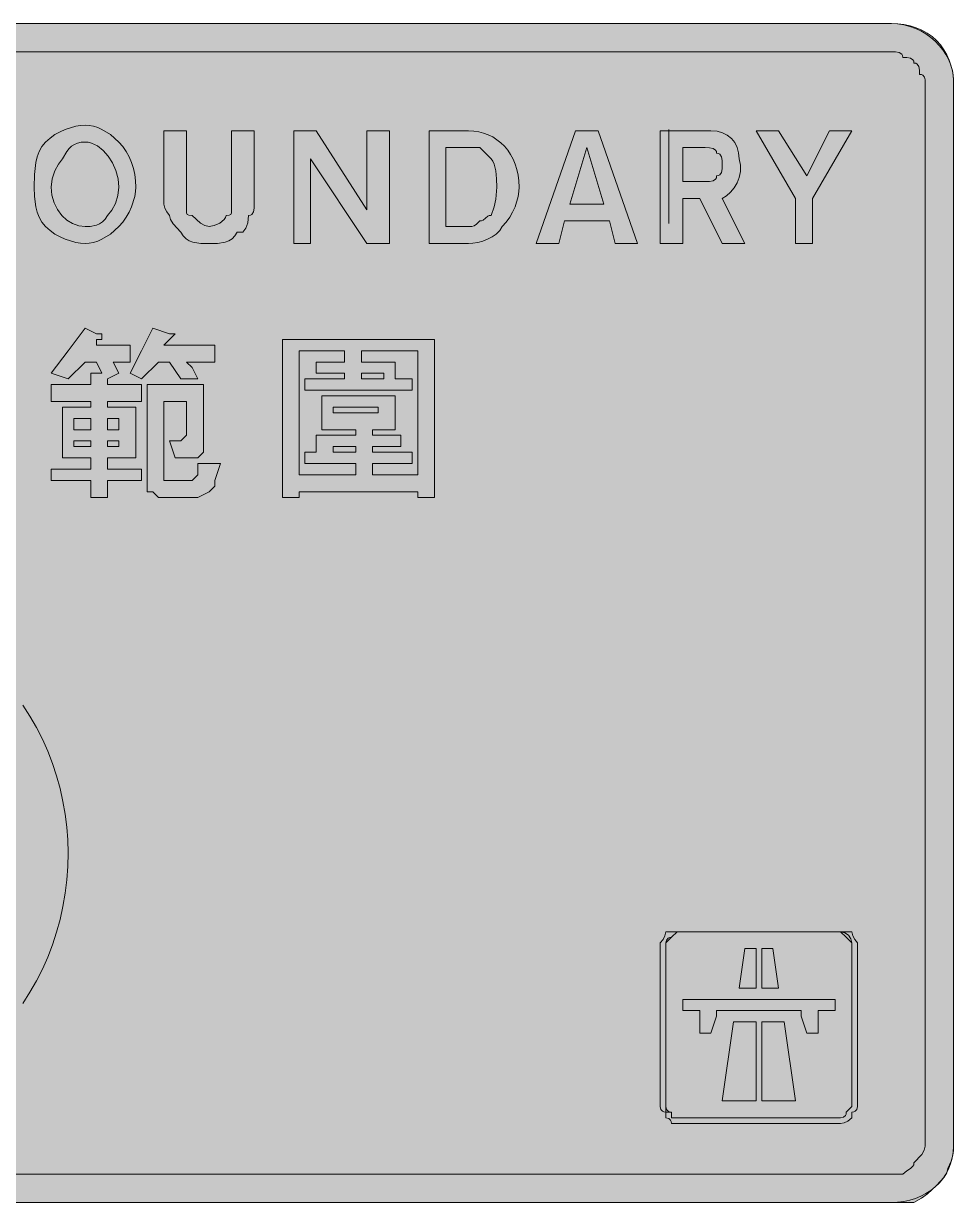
# Model space of a CAD drawing. Header units: metres. Extents: x 38 to 529, y 10 to 261.
# Drawn here: x 331.2 to 529, y 10.1 to 260.9 of the extents above; entities that cross this region are included whole.
import ezdxf

# ---------------------------------------------------------------- set-up
doc = ezdxf.new("R2010")
doc.units = ezdxf.units.M
for name, color, linetype, true_color in [('FILL_BLUE_0000FF', 7, 'Continuous', 0x0000ff), ('FILL_RED_FF0000', 7, 'Continuous', 0xff0000), ('FILL_WHITE_FFFFFF', 7, 'Continuous', 0xffffff), ('STROKE_BLUE_0000FF', 7, 'Continuous', 0x0000ff), ('STROKE_WHITE_FFFFFF', 7, 'Continuous', 0xffffff)]:
    doc.layers.add(name, color=color, linetype=linetype, true_color=true_color)

msp = doc.modelspace()

# ---------------------------------------------------------------- hatches: boundary and pattern name
at = {"layer": 'FILL_BLUE_0000FF', "true_color": 0x0000ff}
h = msp.add_hatch(color=7, dxfattribs=at)
h.dxf.hatch_style = 1
h.paths.add_polyline_path([(515.85, 254.88), (516.73, 254.86), (517.5, 254.73), (518.04, 254.37), (518.2, 254.08), (518.25, 253.68), (519.13, 253.66), (519.9, 253.53), (520.44, 253.17), (520.6, 252.88), (520.65, 252.48), (521.05, 252.43), (521.34, 252.27), (521.7, 251.73), (521.83, 250.96), (521.85, 250.08), (522.25, 250.03), (522.54, 249.89), (522.9, 249.48), (523.05, 248.88), (523.05, 22.08), (522.84, 21.18), (522.3, 20.28), (520.65, 18.48), (520.6, 18.08), (520.44, 17.77), (519.9, 17.28), (519.13, 16.79), (518.25, 16.08), (515.85, 16.08), (50.25, 16.08), (49.35, 16.29), (48.45, 16.83), (46.65, 18.48), (46.25, 18.53), (45.94, 18.67), (45.45, 19.08), (44.96, 19.49), (44.65, 19.63), (44.25, 19.68), (44.25, 22.08), (44.25, 248.88), (44.36, 249.83), (44.68, 250.83), (45.2, 251.83), (45.9, 252.78), (46.77, 253.61), (47.79, 254.28), (48.96, 254.72), (50.25, 254.88), (515.85, 254.88)])
at = {"layer": 'FILL_RED_FF0000', "true_color": 0xff0000}
h = msp.add_hatch(color=7, dxfattribs=at)
h.dxf.hatch_style = 1
h.paths.add_polyline_path([(340.58, 81.57), (340.37, 78.69), (340.03, 75.85), (339.54, 73.04), (338.93, 70.28), (338.18, 67.56), (337.31, 64.9), (336.3, 62.28), (335.17, 59.72), (333.91, 57.22), (332.53, 54.79), (331.03, 52.42), (329.41, 50.12), (327.67, 47.89), (325.82, 45.75), (323.85, 43.68), (321.78, 41.71), (319.64, 39.86), (317.41, 38.12), (315.11, 36.5), (312.74, 35), (310.31, 33.62), (307.81, 32.36), (305.25, 31.23), (302.63, 30.22), (299.97, 29.35), (297.25, 28.6), (294.49, 27.99), (291.68, 27.5), (288.84, 27.16), (285.96, 26.95), (283.05, 26.88), (280.35, 26.95), (277.66, 27.16), (274.97, 27.5), (272.31, 27.99), (269.66, 28.6), (267.04, 29.35), (264.45, 30.22), (261.9, 31.23), (259.39, 32.36), (256.93, 33.62), (254.52, 35), (252.17, 36.5), (249.88, 38.12), (247.66, 39.86), (245.52, 41.71), (243.45, 43.68), (241.48, 45.75), (239.63, 47.89), (237.89, 50.12), (236.27, 52.42), (234.77, 54.79), (233.39, 57.22), (232.13, 59.72), (231, 62.28), (229.99, 64.9), (229.12, 67.56), (228.37, 70.28), (227.76, 73.04), (227.27, 75.85), (226.93, 78.69), (226.72, 81.57), (226.65, 84.48), (226.72, 87.19), (226.93, 89.92), (227.27, 92.66), (227.76, 95.39), (228.37, 98.11), (229.12, 100.81), (229.99, 103.47), (231, 106.08), (232.13, 108.64), (233.39, 111.13), (234.77, 113.54), (236.27, 115.87), (237.89, 118.09), (239.63, 120.21), (241.48, 122.21), (243.45, 124.08), (245.52, 126.05), (247.66, 127.9), (249.88, 129.64), (252.17, 131.26), (254.52, 132.76), (256.93, 134.14), (259.39, 135.4), (261.9, 136.53), (264.45, 137.54), (267.04, 138.41), (269.66, 139.16), (272.31, 139.77), (274.97, 140.26), (277.66, 140.6), (280.35, 140.81), (283.05, 140.88), (285.96, 140.81), (288.84, 140.6), (291.68, 140.26), (294.49, 139.77), (297.25, 139.16), (299.97, 138.41), (302.63, 137.54), (305.25, 136.53), (307.81, 135.4), (310.31, 134.14), (312.74, 132.76), (315.11, 131.26), (317.41, 129.64), (319.64, 127.9), (321.78, 126.05), (323.85, 124.08), (325.82, 122.21), (327.67, 120.21), (329.41, 118.09), (331.03, 115.87), (332.53, 113.54), (333.91, 111.13), (335.17, 108.64), (336.3, 106.08), (337.31, 103.47), (338.18, 100.81), (338.93, 98.11), (339.54, 95.39), (340.03, 92.66), (340.37, 89.92), (340.58, 87.19), (340.65, 84.48), (340.58, 81.57)])
h = msp.add_hatch(color=7, dxfattribs=at)
h.dxf.hatch_style = 1
h.paths.add_polyline_path([(507.45, 67.68), (507.64, 66.8), (508.05, 66.03), (508.65, 65.28), (508.65, 30.48), (508.5, 29.88), (508.14, 29.47), (507.85, 29.33), (507.45, 29.28), (507.45, 28.08), (506.57, 27.39), (505.8, 27.03), (505.05, 26.88), (470.25, 26.88), (469.05, 26.88), (469, 27.28), (468.86, 27.57), (468.45, 27.93), (467.85, 28.08), (467.85, 29.28), (467.45, 29.33), (467.16, 29.47), (466.8, 29.88), (466.65, 30.48), (466.65, 65.28), (467.25, 66.03), (467.66, 66.8), (467.85, 67.68), (470.25, 67.68), (469.05, 66.48), (467.85, 65.28), (467.85, 30.48), (468, 29.88), (468.36, 29.47), (468.65, 29.33), (469.05, 29.28), (469.05, 28.08), (470.25, 28.08), (505.05, 28.08), (505.65, 28.23), (506.06, 28.59), (506.2, 28.88), (506.25, 29.28), (507.45, 30.48), (507.45, 65.28), (507.24, 66.16), (506.7, 66.93), (505.93, 67.47), (505.05, 67.68), (506.25, 67.68), (507.45, 67.68)])
h = msp.add_hatch(color=7, dxfattribs=at)
h.dxf.hatch_style = 1
h.paths.add_polyline_path([(483.45, 55.68), (484.65, 64.08), (487.05, 64.08), (487.05, 55.68), (483.45, 55.68)])
h = msp.add_hatch(color=7, dxfattribs=at)
h.dxf.hatch_style = 1
h.paths.add_polyline_path([(488.25, 64.08), (490.65, 64.08), (491.85, 55.68), (488.25, 55.68), (488.25, 64.08)])
h = msp.add_hatch(color=7, dxfattribs=at)
h.dxf.hatch_style = 1
h.paths.add_polyline_path([(503.85, 50.88), (501.45, 50.88), (500.25, 50.88), (500.25, 49.68), (500.25, 46.08), (497.85, 46.08), (496.65, 49.68), (496.65, 50.88), (495.45, 50.88), (479.85, 50.88), (478.65, 50.88), (478.65, 49.68), (477.45, 46.08), (475.05, 46.08), (475.05, 49.68), (475.05, 50.88), (473.85, 50.88), (471.45, 50.88), (471.45, 53.28), (503.85, 53.28), (503.85, 50.88)])
h = msp.add_hatch(color=7, dxfattribs=at)
h.dxf.hatch_style = 1
h.paths.add_polyline_path([(487.05, 48.48), (487.05, 31.68), (479.85, 31.68), (482.25, 48.48), (487.05, 48.48)])
h = msp.add_hatch(color=7, dxfattribs=at)
h.dxf.hatch_style = 1
h.paths.add_polyline_path([(495.45, 31.68), (488.25, 31.68), (488.25, 48.48), (493.05, 48.48), (495.45, 31.68)])
at = {"layer": 'FILL_WHITE_FFFFFF', "true_color": 0xffffff}
h = msp.add_hatch(color=7, dxfattribs=at)
h.dxf.hatch_style = 1
h.paths.add_polyline_path([(515.85, 260.88), (517.2, 260.82), (518.53, 260.65), (519.84, 260.37), (521.1, 259.98), (522.31, 259.47), (523.44, 258.86), (524.5, 258.12), (525.45, 257.28), (526.29, 256.33), (527.03, 255.29), (527.64, 254.2), (528.15, 253.08), (528.83, 250.87), (528.99, 249.83), (529.05, 248.88), (529.05, 22.08), (529.03, 21.16), (528.9, 20.13), (528.54, 18.87), (527.85, 17.28), (527.64, 16.38), (527.1, 15.48), (525.45, 13.68), (523.5, 11.88), (522.24, 10.98), (520.65, 10.08), (515.85, 10.08), (50.25, 10.08), (49.3, 10.14), (48.26, 10.3), (46.05, 10.98), (44.93, 11.49), (43.84, 12.11), (42.8, 12.84), (41.85, 13.68), (38.25, 17.28), (38.25, 22.08), (38.25, 248.88), (38.31, 249.83), (38.48, 250.87), (39.15, 253.08), (39.66, 254.2), (40.28, 255.29), (41.01, 256.33), (41.85, 257.28), (42.8, 258.12), (43.84, 258.86), (44.93, 259.47), (46.05, 259.98), (48.26, 260.65), (49.3, 260.82), (50.25, 260.88), (515.85, 260.88)])
h = msp.add_hatch(color=7, dxfattribs=at)
h.dxf.hatch_style = 1
h.paths.add_polyline_path([(346.05, 239.06), (346.95, 238.77), (347.85, 238.38), (349.65, 237.26), (351.45, 235.68), (352.29, 234.73), (353.03, 233.67), (353.64, 232.54), (354.15, 231.33), (354.54, 230.07), (354.83, 228.76), (354.99, 227.43), (355.05, 226.08), (354.99, 225.13), (354.83, 224.09), (354.15, 221.88), (353.64, 220.76), (353.03, 219.67), (352.29, 218.63), (351.45, 217.68), (349.65, 216.11), (347.85, 214.98), (346.95, 214.59), (346.05, 214.31), (345.15, 214.14), (344.25, 214.08), (343.3, 214.14), (342.26, 214.31), (340.05, 214.98), (338.93, 215.49), (337.84, 216.11), (336.8, 216.84), (335.85, 217.68), (335.06, 218.63), (334.46, 219.67), (334.04, 220.76), (333.75, 221.88), (333.49, 224.09), (333.45, 226.08), (333.49, 228.76), (333.75, 231.33), (334.04, 232.54), (334.46, 233.67), (335.06, 234.73), (335.85, 235.68), (336.8, 236.52), (337.84, 237.26), (338.93, 237.87), (340.05, 238.38), (342.26, 239.06), (343.3, 239.22), (344.25, 239.28), (345.15, 239.22), (346.05, 239.06)])
h.paths.add_polyline_path([(342.66, 235.45), (341.99, 235.17), (341.4, 234.78), (340.86, 234.27), (340.37, 233.65), (339.45, 232.08), (338.57, 230.97), (337.8, 229.53), (337.26, 227.86), (337.05, 226.08), (337.21, 224.34), (337.67, 222.74), (338.38, 221.31), (339.3, 220.08), (340.39, 219.07), (341.61, 218.32), (342.91, 217.84), (344.25, 217.68), (345.34, 217.72), (346.65, 217.98), (347.32, 218.27), (347.96, 218.69), (348.55, 219.29), (349.05, 220.08), (349.93, 221.19), (350.7, 222.63), (351.24, 224.3), (351.45, 226.08), (351.29, 227.87), (350.83, 229.61), (350.12, 231.23), (349.2, 232.68), (348.11, 233.91), (346.89, 234.85), (345.59, 235.46), (344.92, 235.62), (344.25, 235.68), (343.4, 235.62), (342.66, 235.45)], flags=16)
h = msp.add_hatch(color=7, dxfattribs=at)
h.dxf.hatch_style = 1
h.paths.add_polyline_path([(365.85, 222.48), (365.85, 221.28), (365.87, 220.59), (366, 220.23), (366.36, 220.1), (367.05, 220.08), (368.85, 218.43), (369.75, 217.89), (370.65, 217.68), (371.72, 217.89), (372.9, 218.43), (373.86, 219.2), (374.14, 219.63), (374.25, 220.08), (374.94, 220.1), (375.3, 220.23), (375.43, 220.59), (375.45, 221.28), (375.45, 222.48), (375.45, 238.08), (380.25, 238.08), (380.25, 222.48), (380.23, 221.6), (380.1, 220.83), (379.74, 220.29), (379.45, 220.13), (379.05, 220.08), (378.86, 218.5), (378.45, 217.38), (377.85, 216.48), (376.65, 216.48), (376.15, 215.69), (375.54, 215.09), (374.86, 214.67), (374.1, 214.38), (372.43, 214.12), (370.65, 214.08), (368.87, 214.12), (367.2, 214.38), (366.44, 214.67), (365.76, 215.09), (365.15, 215.69), (364.65, 216.48), (363, 218.28), (362.46, 219.18), (362.25, 220.08), (361.65, 220.83), (361.24, 221.6), (361.05, 222.48), (361.05, 238.08), (365.85, 238.08), (365.85, 222.48)])
h = msp.add_hatch(color=7, dxfattribs=at)
h.dxf.hatch_style = 1
h.paths.add_polyline_path([(392.25, 232.08), (392.25, 214.08), (388.65, 214.08), (388.65, 238.08), (393.45, 238.08), (404.25, 221.28), (404.25, 238.08), (409.05, 238.08), (409.05, 214.08), (404.25, 214.08), (392.25, 232.08)])
h = msp.add_hatch(color=7, dxfattribs=at)
h.dxf.hatch_style = 1
h.paths.add_polyline_path([(428.04, 237.86), (429.07, 237.59), (430.07, 237.22), (431.01, 236.75), (431.9, 236.18), (432.73, 235.52), (433.5, 234.78), (434.2, 233.95), (434.81, 233.04), (435.35, 232.05), (435.81, 230.99), (436.17, 229.86), (436.43, 228.66), (436.59, 227.4), (436.65, 226.08), (436.59, 225.13), (436.42, 224.09), (435.75, 221.88), (435.24, 220.76), (434.63, 219.67), (433.89, 218.63), (433.05, 217.68), (432.49, 216.84), (431.76, 216.11), (430.88, 215.49), (429.9, 214.98), (428.87, 214.59), (427.82, 214.31), (426.8, 214.14), (425.85, 214.08), (417.45, 214.08), (417.45, 238.08), (425.85, 238.08), (426.96, 238.02), (428.04, 237.86)])
h.paths.add_polyline_path([(421.05, 217.68), (425.85, 217.68), (426.56, 217.7), (427.05, 217.83), (427.54, 218.19), (428.25, 218.88), (428.65, 218.93), (428.96, 219.07), (429.45, 219.48), (429.94, 219.89), (430.25, 220.03), (430.65, 220.08), (431.34, 221.86), (431.7, 223.53), (431.85, 226.08), (431.83, 227.86), (431.7, 229.53), (431.34, 230.97), (431.05, 231.58), (430.65, 232.08), (428.25, 234.48), (425.85, 234.48), (421.05, 234.48), (421.05, 217.68)], flags=16)
h = msp.add_hatch(color=7, dxfattribs=at)
h.dxf.hatch_style = 1
h.paths.add_polyline_path([(461.85, 214.08), (457.05, 214.08), (455.85, 218.88), (446.25, 218.88), (445.05, 214.08), (440.25, 214.08), (448.65, 238.08), (453.45, 238.08), (461.85, 214.08)])
h.paths.add_polyline_path([(447.45, 222.48), (454.65, 222.48), (451.05, 234.48), (447.45, 222.48)], flags=16)
h = msp.add_hatch(color=7, dxfattribs=at)
h.dxf.hatch_style = 1
h.paths.add_polyline_path([(477.45, 238.08), (478.74, 237.97), (479.91, 237.65), (480.93, 237.13), (481.8, 236.43), (482.5, 235.56), (483.02, 234.54), (483.34, 233.37), (483.45, 232.08), (483.74, 230.73), (483.73, 229.42), (483.47, 228.16), (483, 226.98), (482.36, 225.92), (481.59, 224.99), (480.74, 224.24), (479.85, 223.68), (484.65, 214.08), (479.85, 214.08), (475.05, 223.68), (471.45, 223.68), (471.45, 214.08), (466.65, 214.08), (466.65, 238.08), (477.45, 238.08)])
h.paths.add_polyline_path([(477.13, 227.3), (477.9, 227.43), (478.44, 227.79), (478.6, 228.08), (478.65, 228.48), (479.05, 228.53), (479.34, 228.69), (479.7, 229.23), (479.83, 230), (479.85, 230.88), (479.83, 231.76), (479.7, 232.53), (479.34, 233.07), (479.05, 233.23), (478.65, 233.28), (478.6, 233.68), (478.44, 233.97), (477.9, 234.33), (477.13, 234.46), (476.25, 234.48), (471.45, 234.48), (471.45, 227.28), (476.25, 227.28), (477.13, 227.3)], flags=16)
h = msp.add_hatch(color=7, dxfattribs=at)
h.dxf.hatch_style = 1
h.paths.add_polyline_path([(491.85, 238.08), (497.85, 228.48), (502.65, 238.08), (507.45, 238.08), (499.05, 223.68), (499.05, 214.08), (495.45, 214.08), (495.45, 223.68), (487.05, 238.08), (491.85, 238.08)])
h = msp.add_hatch(color=7, dxfattribs=at)
h.dxf.hatch_style = 1
h.paths.add_polyline_path([(347.85, 193.68), (346.65, 193.68), (346.65, 192.48), (353.85, 192.48), (353.85, 188.88), (350.25, 188.88), (351.45, 186.48), (349.05, 185.28), (349.05, 184.08), (356.25, 184.08), (356.25, 180.48), (349.05, 180.48), (349.05, 179.28), (355.05, 179.28), (355.05, 168.48), (349.05, 168.48), (349.05, 166.08), (356.25, 166.08), (356.25, 163.68), (349.05, 163.68), (349.05, 160.08), (345.45, 160.08), (345.45, 163.68), (337.05, 163.68), (337.05, 166.08), (345.45, 166.08), (345.45, 168.48), (339.45, 168.48), (339.45, 179.28), (345.45, 179.28), (345.45, 180.48), (337.05, 180.48), (337.05, 184.08), (345.45, 184.08), (345.45, 186.48), (347.85, 186.48), (346.65, 188.88), (344.25, 188.88), (340.65, 185.28), (337.05, 186.48), (340.65, 191.28), (344.25, 196.08), (346.65, 194.88), (347.85, 194.88), (347.85, 193.68)])
h.paths.add_polyline_path([(351.45, 170.88), (351.45, 172.08), (349.05, 172.08), (349.05, 170.88), (351.45, 170.88)], flags=16)
h.paths.add_polyline_path([(341.85, 170.88), (345.45, 170.88), (345.45, 172.08), (341.85, 172.08), (341.85, 170.88)], flags=16)
h.paths.add_polyline_path([(349.05, 176.88), (349.05, 174.48), (351.45, 174.48), (351.45, 176.88), (349.05, 176.88)], flags=16)
h.paths.add_polyline_path([(345.45, 176.88), (341.85, 176.88), (341.85, 174.48), (345.45, 174.48), (345.45, 176.88)], flags=16)
h = msp.add_hatch(color=7, dxfattribs=at)
h.dxf.hatch_style = 1
h.paths.add_polyline_path([(356.25, 191.28), (358.65, 196.08), (362.25, 194.88), (363.45, 194.88), (362.25, 193.68), (361.05, 192.48), (371.85, 192.48), (371.85, 188.88), (365.85, 188.88), (367.05, 187.68), (368.25, 185.28), (364.65, 185.28), (362.25, 188.88), (359.85, 188.88), (356.25, 185.28), (353.85, 186.48), (356.25, 191.28)])
h = msp.add_hatch(color=7, dxfattribs=at)
h.dxf.hatch_style = 1
h.paths.add_polyline_path([(415.05, 161.28), (389.85, 161.28), (389.85, 160.08), (386.25, 160.08), (386.25, 193.68), (418.65, 193.68), (418.65, 160.08), (415.05, 160.08), (415.05, 161.28)])
h.paths.add_polyline_path([(401.85, 169.68), (401.85, 170.88), (397.05, 170.88), (397.05, 169.68), (401.85, 169.68)], flags=16)
h.paths.add_polyline_path([(403.05, 185.28), (407.85, 185.28), (407.85, 186.48), (403.05, 186.48), (403.05, 185.28)], flags=16)
h.paths.add_polyline_path([(397.05, 179.28), (397.05, 178.08), (406.65, 178.08), (406.65, 179.28), (397.05, 179.28)], flags=16)
h.paths.add_polyline_path([(389.85, 164.88), (401.85, 164.88), (401.85, 167.28), (391.05, 167.28), (391.05, 169.68), (393.45, 169.68), (393.45, 173.28), (401.85, 173.28), (401.85, 174.48), (394.65, 174.48), (394.65, 181.68), (410.25, 181.68), (410.25, 174.48), (405.45, 174.48), (405.45, 173.28), (411.45, 173.28), (411.45, 170.88), (405.45, 170.88), (405.45, 169.68), (413.85, 169.68), (413.85, 167.28), (405.45, 167.28), (405.45, 164.88), (415.05, 164.88), (415.05, 191.28), (403.05, 191.28), (403.05, 188.88), (410.25, 188.88), (410.25, 185.28), (413.85, 185.28), (413.85, 182.88), (391.05, 182.88), (391.05, 185.28), (399.45, 185.28), (399.45, 186.48), (393.45, 186.48), (393.45, 188.88), (399.45, 188.88), (399.45, 191.28), (389.85, 191.28), (389.85, 164.88)], flags=16)
h = msp.add_hatch(color=7, dxfattribs=at)
h.dxf.hatch_style = 1
h.paths.add_polyline_path([(369.45, 184.08), (369.45, 173.28), (369.45, 170.88), (369.45, 169.68), (368.25, 168.48), (365.85, 168.48), (363.45, 168.48), (362.25, 172.08), (364.65, 172.08), (365.85, 173.28), (365.85, 180.48), (361.05, 180.48), (361.05, 164.88), (361.05, 163.68), (362.25, 163.68), (365.85, 163.68), (367.05, 163.68), (368.25, 164.88), (368.25, 166.08), (368.25, 167.28), (373.05, 167.28), (371.85, 163.68), (371.85, 162.48), (370.65, 161.28), (368.25, 160.08), (362.25, 160.08), (359.85, 160.08), (358.65, 161.28), (357.45, 161.28), (357.45, 163.68), (357.45, 184.08), (369.45, 184.08)])
h = msp.add_hatch(color=7, dxfattribs=at)
h.dxf.hatch_style = 1
h.paths.add_polyline_path([(505.05, 67.68), (506.25, 66.48), (507.45, 65.28), (507.45, 30.48), (506.25, 29.28), (506.2, 28.88), (506.06, 28.59), (505.65, 28.23), (505.05, 28.08), (470.25, 28.08), (469.05, 28.08), (469.05, 29.28), (467.85, 29.28), (467.85, 30.48), (467.85, 65.28), (468, 65.88), (468.36, 66.29), (468.65, 66.43), (469.05, 66.48), (470.25, 67.68), (505.05, 67.68)])

# ---------------------------------------------------------------- linework, layer by layer
at = {"layer": 'FILL_BLUE_0000FF', "lineweight": 0, "true_color": 0x0000ff}
msp.add_lwpolyline([(50.25, 254.88), (515.85, 254.88), (516.73, 254.86), (517.5, 254.73), (518.04, 254.37), (518.2, 254.08), (518.25, 253.68), (519.13, 253.66), (519.9, 253.53), (520.44, 253.17), (520.6, 252.88), (520.65, 252.48), (521.05, 252.43), (521.34, 252.27), (521.7, 251.73), (521.83, 250.96), (521.85, 250.08), (522.25, 250.03), (522.54, 249.89), (522.9, 249.48), (523.05, 248.88), (523.05, 22.08), (522.84, 21.18), (522.3, 20.28), (520.65, 18.48), (520.6, 18.08), (520.44, 17.77), (519.9, 17.28), (519.13, 16.79), (518.25, 16.08), (515.85, 16.08), (50.25, 16.08)], dxfattribs=at)
at = {"layer": 'FILL_RED_FF0000', "lineweight": 0, "true_color": 0xff0000}
msp.add_lwpolyline([(331.03, 115.87), (332.53, 113.54), (333.91, 111.13), (335.17, 108.64), (336.3, 106.08), (337.31, 103.47), (338.18, 100.81), (338.93, 98.11), (339.54, 95.39), (340.03, 92.66), (340.37, 89.92), (340.58, 87.19), (340.65, 84.48), (340.58, 81.57), (340.37, 78.69), (340.03, 75.85), (339.54, 73.04), (338.93, 70.28), (338.18, 67.56), (337.31, 64.9), (336.3, 62.28), (335.17, 59.72), (333.91, 57.22), (332.53, 54.79), (331.03, 52.42)], dxfattribs=at)
for points in [[(507.45, 67.68), (507.64, 66.8), (508.05, 66.03), (508.65, 65.28), (508.65, 30.48), (508.5, 29.88), (508.14, 29.47), (507.85, 29.33), (507.45, 29.28), (507.45, 28.08), (506.57, 27.39), (505.8, 27.03), (505.05, 26.88), (470.25, 26.88), (469.05, 26.88), (469, 27.28), (468.86, 27.57), (468.45, 27.93), (467.85, 28.08), (467.85, 29.28), (467.45, 29.33), (467.16, 29.47), (466.8, 29.88), (466.65, 30.48), (466.65, 65.28), (467.25, 66.03), (467.66, 66.8), (467.85, 67.68), (470.25, 67.68), (469.05, 66.48), (467.85, 65.28), (467.85, 30.48), (468, 29.88), (468.36, 29.47), (468.65, 29.33), (469.05, 29.28), (469.05, 28.08), (470.25, 28.08), (505.05, 28.08), (505.65, 28.23), (506.06, 28.59), (506.2, 28.88), (506.25, 29.28), (507.45, 30.48), (507.45, 65.28), (507.24, 66.16), (506.7, 66.93), (505.93, 67.47), (505.05, 67.68), (506.25, 67.68)], [(483.45, 55.68), (484.65, 64.08), (487.05, 64.08), (487.05, 55.68)], [(488.25, 64.08), (490.65, 64.08), (491.85, 55.68), (488.25, 55.68)], [(503.85, 50.88), (501.45, 50.88), (500.25, 50.88), (500.25, 49.68), (500.25, 46.08), (497.85, 46.08), (496.65, 49.68), (496.65, 50.88), (495.45, 50.88), (479.85, 50.88), (478.65, 50.88), (478.65, 49.68), (477.45, 46.08), (475.05, 46.08), (475.05, 49.68), (475.05, 50.88), (473.85, 50.88), (471.45, 50.88), (471.45, 53.28), (503.85, 53.28)], [(487.05, 48.48), (487.05, 31.68), (479.85, 31.68), (482.25, 48.48)], [(495.45, 31.68), (488.25, 31.68), (488.25, 48.48), (493.05, 48.48)]]:
    msp.add_lwpolyline(points, close=True, dxfattribs=at)
at = {"layer": 'FILL_WHITE_FFFFFF', "lineweight": 0, "true_color": 0xffffff}
msp.add_lwpolyline([(50.25, 260.88), (515.85, 260.88), (517.2, 260.82), (518.53, 260.65), (519.84, 260.37), (521.1, 259.98), (522.31, 259.47), (523.44, 258.86), (524.5, 258.12), (525.45, 257.28), (526.29, 256.33), (527.03, 255.29), (527.64, 254.2), (528.15, 253.08), (528.83, 250.87), (528.99, 249.83), (529.05, 248.88), (529.05, 22.08), (529.03, 21.16), (528.9, 20.13), (528.54, 18.87), (527.85, 17.28), (527.64, 16.38), (527.1, 15.48), (525.45, 13.68), (523.5, 11.88), (522.24, 10.98), (520.65, 10.08), (515.85, 10.08), (50.25, 10.08)], dxfattribs=at)
for points in [[(346.05, 239.06), (346.95, 238.77), (347.85, 238.38), (349.65, 237.26), (351.45, 235.68), (352.29, 234.73), (353.03, 233.67), (353.64, 232.54), (354.15, 231.33), (354.54, 230.07), (354.83, 228.76), (354.99, 227.43), (355.05, 226.08), (354.99, 225.13), (354.83, 224.09), (354.15, 221.88), (353.64, 220.76), (353.03, 219.67), (352.29, 218.63), (351.45, 217.68), (349.65, 216.11), (347.85, 214.98), (346.95, 214.59), (346.05, 214.31), (345.15, 214.14), (344.25, 214.08), (343.3, 214.14), (342.26, 214.31), (340.05, 214.98), (338.93, 215.49), (337.84, 216.11), (336.8, 216.84), (335.85, 217.68), (335.06, 218.63), (334.46, 219.67), (334.04, 220.76), (333.75, 221.88), (333.49, 224.09), (333.45, 226.08), (333.49, 228.76), (333.75, 231.33), (334.04, 232.54), (334.46, 233.67), (335.06, 234.73), (335.85, 235.68), (336.8, 236.52), (337.84, 237.26), (338.93, 237.87), (340.05, 238.38), (342.26, 239.06), (343.3, 239.22), (344.25, 239.28), (345.15, 239.22)], [(365.85, 222.48), (365.85, 221.28), (365.87, 220.59), (366, 220.23), (366.36, 220.1), (367.05, 220.08), (368.85, 218.43), (369.75, 217.89), (370.65, 217.68), (371.72, 217.89), (372.9, 218.43), (373.86, 219.2), (374.14, 219.63), (374.25, 220.08), (374.94, 220.1), (375.3, 220.23), (375.43, 220.59), (375.45, 221.28), (375.45, 222.48), (375.45, 238.08), (380.25, 238.08), (380.25, 222.48), (380.23, 221.6), (380.1, 220.83), (379.74, 220.29), (379.45, 220.13), (379.05, 220.08), (378.86, 218.5), (378.45, 217.38), (377.85, 216.48), (376.65, 216.48), (376.15, 215.69), (375.54, 215.09), (374.86, 214.67), (374.1, 214.38), (372.43, 214.12), (370.65, 214.08), (368.87, 214.12), (367.2, 214.38), (366.44, 214.67), (365.76, 215.09), (365.15, 215.69), (364.65, 216.48), (363, 218.28), (362.46, 219.18), (362.25, 220.08), (361.65, 220.83), (361.24, 221.6), (361.05, 222.48), (361.05, 238.08), (365.85, 238.08)], [(392.25, 232.08), (392.25, 214.08), (388.65, 214.08), (388.65, 238.08), (393.45, 238.08), (404.25, 221.28), (404.25, 238.08), (409.05, 238.08), (409.05, 214.08), (404.25, 214.08)], [(428.04, 237.86), (429.07, 237.59), (430.07, 237.22), (431.01, 236.75), (431.9, 236.18), (432.73, 235.52), (433.5, 234.78), (434.2, 233.95), (434.81, 233.04), (435.35, 232.05), (435.81, 230.99), (436.17, 229.86), (436.43, 228.66), (436.59, 227.4), (436.65, 226.08), (436.59, 225.13), (436.42, 224.09), (435.75, 221.88), (435.24, 220.76), (434.63, 219.67), (433.89, 218.63), (433.05, 217.68), (432.49, 216.84), (431.76, 216.11), (430.88, 215.49), (429.9, 214.98), (428.87, 214.59), (427.82, 214.31), (426.8, 214.14), (425.85, 214.08), (417.45, 214.08), (417.45, 238.08), (425.85, 238.08), (426.96, 238.02)], [(461.85, 214.08), (457.05, 214.08), (455.85, 218.88), (446.25, 218.88), (445.05, 214.08), (440.25, 214.08), (448.65, 238.08), (453.45, 238.08)], [(477.45, 238.08), (478.74, 237.97), (479.91, 237.65), (480.93, 237.13), (481.8, 236.43), (482.5, 235.56), (483.02, 234.54), (483.34, 233.37), (483.45, 232.08), (483.74, 230.73), (483.73, 229.42), (483.47, 228.16), (483, 226.98), (482.36, 225.92), (481.59, 224.99), (480.74, 224.24), (479.85, 223.68), (484.65, 214.08), (479.85, 214.08), (475.05, 223.68), (471.45, 223.68), (471.45, 214.08), (466.65, 214.08), (466.65, 238.08)], [(491.85, 238.08), (497.85, 228.48), (502.65, 238.08), (507.45, 238.08), (499.05, 223.68), (499.05, 214.08), (495.45, 214.08), (495.45, 223.68), (487.05, 238.08)], [(342.66, 235.45), (341.99, 235.17), (341.4, 234.78), (340.86, 234.27), (340.37, 233.65), (339.45, 232.08), (338.57, 230.97), (337.8, 229.53), (337.26, 227.86), (337.05, 226.08), (337.21, 224.34), (337.67, 222.74), (338.38, 221.31), (339.3, 220.08), (340.39, 219.07), (341.61, 218.32), (342.91, 217.84), (344.25, 217.68), (345.34, 217.72), (346.65, 217.98), (347.32, 218.27), (347.96, 218.69), (348.55, 219.29), (349.05, 220.08), (349.93, 221.19), (350.7, 222.63), (351.24, 224.3), (351.45, 226.08), (351.29, 227.87), (350.83, 229.61), (350.12, 231.23), (349.2, 232.68), (348.11, 233.91), (346.89, 234.85), (345.59, 235.46), (344.92, 235.62), (344.25, 235.68), (343.4, 235.62)], [(421.05, 217.68), (425.85, 217.68), (426.56, 217.7), (427.05, 217.83), (427.54, 218.19), (428.25, 218.88), (428.65, 218.93), (428.96, 219.07), (429.45, 219.48), (429.94, 219.89), (430.25, 220.03), (430.65, 220.08), (431.34, 221.86), (431.7, 223.53), (431.85, 226.08), (431.83, 227.86), (431.7, 229.53), (431.34, 230.97), (431.05, 231.58), (430.65, 232.08), (428.25, 234.48), (425.85, 234.48), (421.05, 234.48)], [(447.45, 222.48), (454.65, 222.48), (451.05, 234.48)], [(477.13, 227.3), (477.9, 227.43), (478.44, 227.79), (478.6, 228.08), (478.65, 228.48), (479.05, 228.53), (479.34, 228.69), (479.7, 229.23), (479.83, 230), (479.85, 230.88), (479.83, 231.76), (479.7, 232.53), (479.34, 233.07), (479.05, 233.23), (478.65, 233.28), (478.6, 233.68), (478.44, 233.97), (477.9, 234.33), (477.13, 234.46), (476.25, 234.48), (471.45, 234.48), (471.45, 227.28), (476.25, 227.28)], [(347.85, 193.68), (346.65, 193.68), (346.65, 192.48), (353.85, 192.48), (353.85, 188.88), (350.25, 188.88), (351.45, 186.48), (349.05, 185.28), (349.05, 184.08), (356.25, 184.08), (356.25, 180.48), (349.05, 180.48), (349.05, 179.28), (355.05, 179.28), (355.05, 168.48), (349.05, 168.48), (349.05, 166.08), (356.25, 166.08), (356.25, 163.68), (349.05, 163.68), (349.05, 160.08), (345.45, 160.08), (345.45, 163.68), (337.05, 163.68), (337.05, 166.08), (345.45, 166.08), (345.45, 168.48), (339.45, 168.48), (339.45, 179.28), (345.45, 179.28), (345.45, 180.48), (337.05, 180.48), (337.05, 184.08), (345.45, 184.08), (345.45, 186.48), (347.85, 186.48), (346.65, 188.88), (344.25, 188.88), (340.65, 185.28), (337.05, 186.48), (340.65, 191.28), (344.25, 196.08), (346.65, 194.88), (347.85, 194.88)], [(356.25, 191.28), (358.65, 196.08), (362.25, 194.88), (363.45, 194.88), (362.25, 193.68), (361.05, 192.48), (371.85, 192.48), (371.85, 188.88), (365.85, 188.88), (367.05, 187.68), (368.25, 185.28), (364.65, 185.28), (362.25, 188.88), (359.85, 188.88), (356.25, 185.28), (353.85, 186.48)], [(415.05, 161.28), (389.85, 161.28), (389.85, 160.08), (386.25, 160.08), (386.25, 193.68), (418.65, 193.68), (418.65, 160.08), (415.05, 160.08)], [(389.85, 164.88), (401.85, 164.88), (401.85, 167.28), (391.05, 167.28), (391.05, 169.68), (393.45, 169.68), (393.45, 173.28), (401.85, 173.28), (401.85, 174.48), (394.65, 174.48), (394.65, 181.68), (410.25, 181.68), (410.25, 174.48), (405.45, 174.48), (405.45, 173.28), (411.45, 173.28), (411.45, 170.88), (405.45, 170.88), (405.45, 169.68), (413.85, 169.68), (413.85, 167.28), (405.45, 167.28), (405.45, 164.88), (415.05, 164.88), (415.05, 191.28), (403.05, 191.28), (403.05, 188.88), (410.25, 188.88), (410.25, 185.28), (413.85, 185.28), (413.85, 182.88), (391.05, 182.88), (391.05, 185.28), (399.45, 185.28), (399.45, 186.48), (393.45, 186.48), (393.45, 188.88), (399.45, 188.88), (399.45, 191.28), (389.85, 191.28)], [(403.05, 185.28), (407.85, 185.28), (407.85, 186.48), (403.05, 186.48)], [(369.45, 184.08), (369.45, 173.28), (369.45, 170.88), (369.45, 169.68), (368.25, 168.48), (365.85, 168.48), (363.45, 168.48), (362.25, 172.08), (364.65, 172.08), (365.85, 173.28), (365.85, 180.48), (361.05, 180.48), (361.05, 164.88), (361.05, 163.68), (362.25, 163.68), (365.85, 163.68), (367.05, 163.68), (368.25, 164.88), (368.25, 166.08), (368.25, 167.28), (373.05, 167.28), (371.85, 163.68), (371.85, 162.48), (370.65, 161.28), (368.25, 160.08), (362.25, 160.08), (359.85, 160.08), (358.65, 161.28), (357.45, 161.28), (357.45, 163.68), (357.45, 184.08)], [(397.05, 179.28), (397.05, 178.08), (406.65, 178.08), (406.65, 179.28)], [(345.45, 176.88), (341.85, 176.88), (341.85, 174.48), (345.45, 174.48)], [(349.05, 176.88), (349.05, 174.48), (351.45, 174.48), (351.45, 176.88)], [(341.85, 170.88), (345.45, 170.88), (345.45, 172.08), (341.85, 172.08)], [(351.45, 170.88), (351.45, 172.08), (349.05, 172.08), (349.05, 170.88)], [(401.85, 169.68), (401.85, 170.88), (397.05, 170.88), (397.05, 169.68)], [(505.05, 67.68), (506.25, 66.48), (507.45, 65.28), (507.45, 30.48), (506.25, 29.28), (506.2, 28.88), (506.06, 28.59), (505.65, 28.23), (505.05, 28.08), (470.25, 28.08), (469.05, 28.08), (469.05, 29.28), (467.85, 29.28), (467.85, 30.48), (467.85, 65.28), (468, 65.88), (468.36, 66.29), (468.65, 66.43), (469.05, 66.48), (470.25, 67.68)]]:
    msp.add_lwpolyline(points, close=True, dxfattribs=at)
at = {"layer": 'STROKE_BLUE_0000FF', "lineweight": 0, "true_color": 0x0000ff}
for points in [[(515.85, 260.88), (517.18, 260.81), (518.48, 260.61), (519.74, 260.29), (520.95, 259.85), (522.1, 259.31), (523.19, 258.67), (524.21, 257.94), (525.15, 257.13), (526.01, 256.25), (526.77, 255.31), (527.44, 254.32), (528, 253.29), (528.45, 252.22), (528.78, 251.12), (528.98, 250), (529.05, 248.88), (529.05, 22.08), (528.98, 20.76), (528.78, 19.5), (528.45, 18.3), (528, 17.17), (527.44, 16.11), (526.77, 15.12), (526.01, 14.21), (525.15, 13.38), (524.21, 12.64), (523.19, 11.98), (522.1, 11.41), (520.95, 10.94), (519.74, 10.57), (518.48, 10.3), (517.18, 10.14), (515.85, 10.08), (50.25, 10.08)], [(50.25, 260.88), (515.85, 260.88)]]:
    msp.add_lwpolyline(points, dxfattribs=at)
at = {"layer": 'STROKE_WHITE_FFFFFF', "lineweight": 0, "true_color": 0xffffff}
msp.add_lwpolyline([(468.45, 218.32), (468.45, 238.32)], dxfattribs=at)

doc.saveas('drawing.dxf')
